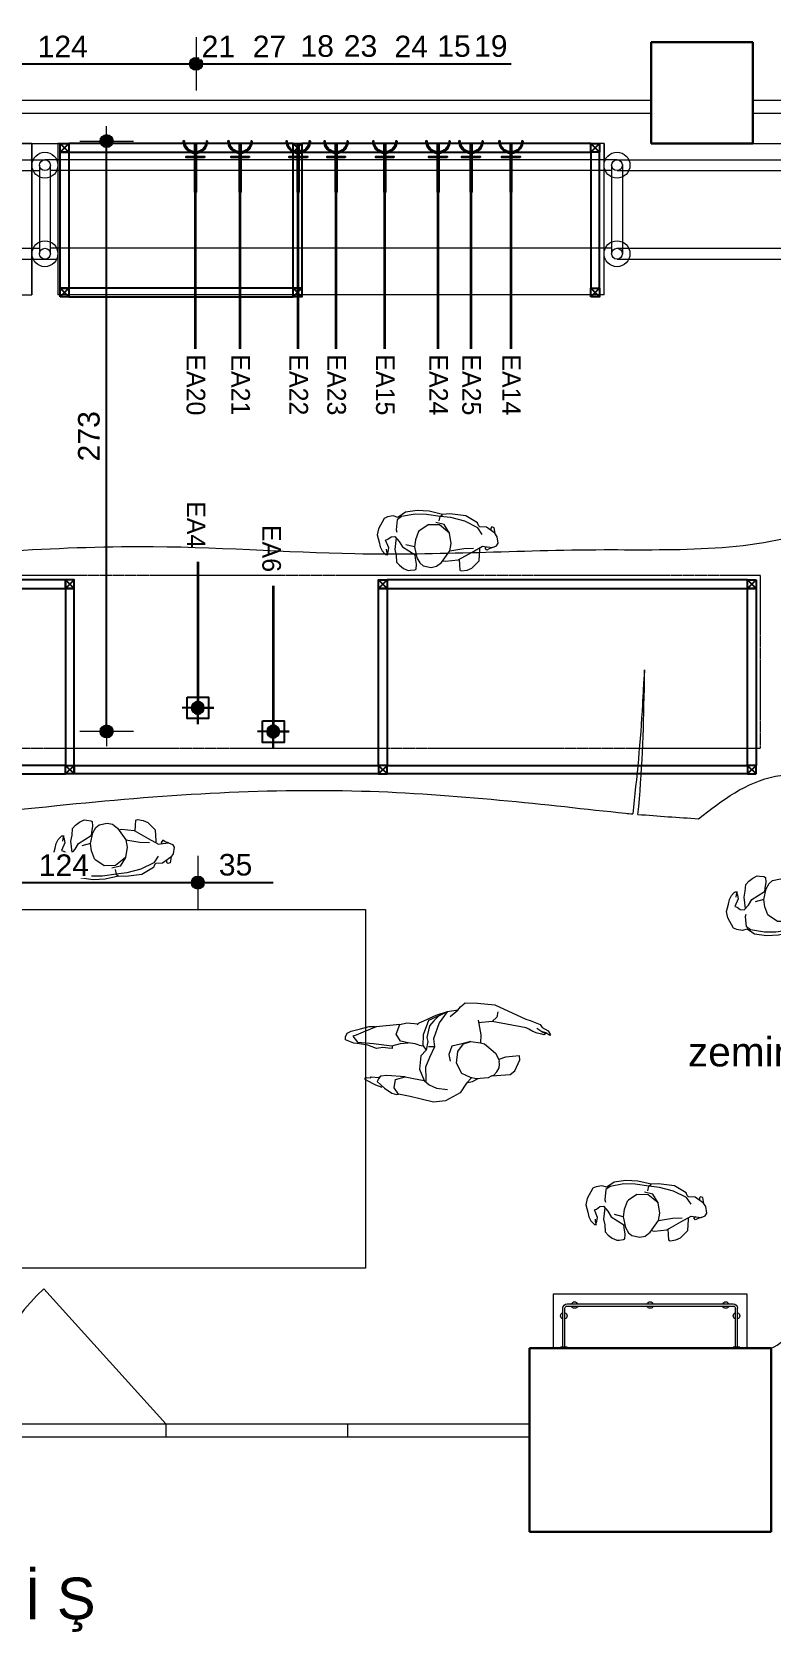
# Model space of a CAD drawing. Header units: millimetres. Extents: x 5421816 to 5431444, y -630403 to -629653.
# Drawn here: x 5428042 to 5428384, y -630403 to -629661 of the extents above; entities that cross this region are included whole.
import ezdxf
from ezdxf.enums import TextEntityAlignment as Align

# ---------------------------------------------------------------- set-up
doc = ezdxf.new("R2010")
doc.units = ezdxf.units.MM
doc.header["$LTSCALE"] = 0.05
doc.header["$PDMODE"] = 3
doc.linetypes.add('DASHED2', pattern=[9.525, 6.35, -3.175])
doc.linetypes.add('HIDDEN', pattern=[9.525, 6.35, -3.175])
doc.layers.get('0').update_dxf_attribs({"color": 253})
for name, color, linetype in [('-DWG_ANA', 7, 'Continuous'), ('ELEKTRİK', 10, 'Continuous'), ('Kıtc-002 Çizgi', 7, 'Continuous'), ('Kıtc-040 Detay', 7, 'Continuous')]:
    doc.layers.add(name, color=color, linetype=linetype)
for name, color, linetype, lineweight in [('A-ALÇIPAN', 30, 'Continuous', 30), ('ELK', 1, 'Continuous', 35), ('TEFRIS', 251, 'Continuous', 9), ('tefriş', 45, 'Continuous', 18)]:
    doc.layers.add(name, color=color, linetype=linetype, lineweight=lineweight)
doc.layers.add('SD-STATİK', color=7, linetype='HIDDEN', lineweight=0, true_color=0x7d7d7d)
doc.styles.add('A Tasarım_ölçü yazısı', font='romans.shx', dxfattribs={"width": 0.7, "height": 22})
doc.styles.get("Standard").update_dxf_attribs({"font": 'arial.ttf'})
doc.styles.add('TAKSİM', font='GOTHIC.TTF', dxfattribs={"height": 7})
doc.dimstyles.new('A Tasarim_200', dxfattribs={"dimscale": 0.5, "dimtxt": 30, "dimasz": 0.75, "dimexe": 3, "dimexo": 0, "dimgap": 25, "dimtad": 0, "dimdec": 0, "dimzin": 12, "dimdsep": 46, "dimtxsty": 'A Tasarım_ölçü yazısı', "dimblk": 'DD1', "dimcen": 1, "dimdle": 3, "dimse1": 1, "dimse2": 1, "dimclrd": 256, "dimclre": 256, "dimclrt": 7, "dimazin": 0, "dimtm": 1e-09, "dimtfac": 1, "dimtdec": 0, "dimtix": 1, "dimtmove": 1, "dimatfit": 0, "dimldrblk": 'DD1', "dimfxl": 0, "dimfxlon": 1, "dimtvp": 0.8, "dimtolj": 1, "dimtzin": 0, "dimarcsym": 0})

# ---------------------------------------------------------------- blocks, each defined once
blk = doc.blocks.new('ADSAFDF')
for p, q in [((21247.31, -21273.41), (21256.11, -21270.2)), ((21256.11, -21270.2), (21250.72, -21271.44)), ((21256.11, -21270.2), (21251.87, -21271.84)), ((21256.11, -21270.2), (21251.9, -21275.08)), ((21261.17, -21269.76), (21256.11, -21270.2)), ((21256.11, -21270.2), (21256.11, -21270.2)), ((21257.32, -21272.41), (21261.02, -21269.79)), ((21261.02, -21269.79), (21262.34, -21268.38)), ((21262.34, -21268.38), (21264.66, -21266.77)), ((21264.66, -21266.77), (21270.38, -21267.22)), ((21270.38, -21267.22), (21278.27, -21268.63)), ((21278.27, -21268.63), (21292.07, -21276.4)), ((21208.12, -21279.52), (21208.21, -21278.1)), ((21208.21, -21278.1), (21209.1, -21276.46)), ((21209.1, -21276.46), (21210.96, -21275.72)), ((21210.96, -21275.72), (21215.46, -21274.95)), ((21213.19, -21277.78), (21211.6, -21278.1)), ((21211.6, -21278.1), (21213.58, -21281.03)), ((21216.44, -21276.64), (21213.19, -21277.78)), ((21215.46, -21274.95), (21219.5, -21274.25)), ((21222.66, -21274.59), (21216.44, -21276.64)), ((21219.5, -21274.25), (21222.21, -21274.4)), ((21233.74, -21274.44), (21222.66, -21274.59)), ((21231.71, -21278.77), (21233.74, -21274.44)), ((21233.74, -21274.44), (21237.08, -21273.82)), ((21233.74, -21274.44), (21233.74, -21274.44)), ((21237.08, -21273.82), (21242.15, -21274.74)), ((21242.55, -21274.44), (21241.72, -21275.08)), ((21244.84, -21273.65), (21242.55, -21274.44)), ((21244.26, -21279.78), (21247.31, -21273.41)), ((21250.72, -21271.44), (21244.84, -21273.65)), ((21247.36, -21276), (21245.7, -21281.37)), ((21249.58, -21273.94), (21247.36, -21276)), ((21251.9, -21275.08), (21248.72, -21282.18)), ((21251.87, -21271.84), (21249.58, -21273.94)), ((21270.07, -21275.17), (21270.71, -21281.97)), ((21276.56, -21276.22), (21270.08, -21276.47)), ((21278.76, -21274.43), (21276.56, -21276.22)), ((21291.99, -21280.36), (21276.56, -21276.22)), ((21279.43, -21271.97), (21278.76, -21274.43)), ((21292.07, -21276.4), (21294.15, -21277.14)), ((21294.15, -21277.14), (21298.59, -21279.39)), ((21211.87, -21281.41), (21208.12, -21279.52)), ((21214.4, -21281.81), (21211.87, -21281.41)), ((21213.58, -21281.03), (21220.83, -21282.23)), ((21218.22, -21282.74), (21214.4, -21281.81)), ((21222.1, -21284.65), (21218.22, -21282.74)), ((21220.83, -21282.23), (21229.2, -21283.88)), ((21225.05, -21284.42), (21222.1, -21284.65)), ((21227.42, -21284.84), (21225.05, -21284.42)), ((21229.35, -21285.13), (21227.42, -21284.84)), ((21229.2, -21283.88), (21233.41, -21283.22)), ((21229.46, -21283.94), (21229.35, -21285.13)), ((21233.5, -21282.16), (21231.71, -21278.77)), ((21233.41, -21283.22), (21236.95, -21283.08)), ((21236.95, -21283.08), (21233.5, -21282.16)), ((21240.16, -21283.84), (21236.95, -21283.08)), ((21241.95, -21284.56), (21240.16, -21283.84)), ((21241.95, -21284.56), (21243.7, -21285.09)), ((21243.7, -21285.09), (21244.26, -21279.78)), ((21243.7, -21285.09), (21244.9, -21287.18)), ((21246.08, -21283.28), (21244.9, -21287.18)), ((21245.7, -21281.37), (21246.08, -21283.28)), ((21248.87, -21285.9), (21246.16, -21285.76)), ((21248.87, -21285.9), (21246.26, -21290.71)), ((21248.72, -21282.18), (21248.87, -21285.9)), ((21261.09, -21285.56), (21256.91, -21286.27)), ((21259.55, -21288.99), (21262.45, -21285.61)), ((21265.93, -21284.81), (21261.09, -21285.56)), ((21262.45, -21285.61), (21265.93, -21284.81)), ((21265.93, -21284.81), (21270.4, -21285.65)), ((21270.71, -21281.97), (21270.4, -21285.65)), ((21270.4, -21285.65), (21272.22, -21286.27)), ((21270.4, -21285.65), (21272.22, -21286.27)), ((21293.14, -21281.16), (21291.99, -21280.36)), ((21294.94, -21282.28), (21293.14, -21281.16)), ((21296.85, -21283.22), (21294.94, -21282.28)), ((21298.45, -21283.71), (21296.85, -21283.22)), ((21296.96, -21280.9), (21299.5, -21282.98)), ((21299.97, -21284.33), (21298.45, -21283.71)), ((21298.59, -21279.39), (21299.34, -21280.85)), ((21300.95, -21283.37), (21298.95, -21282.68)), ((21299.34, -21280.85), (21302.01, -21282.61)), ((21299.5, -21282.98), (21300.89, -21283.78)), ((21300.89, -21283.78), (21299.97, -21284.33)), ((21302.61, -21284.81), (21300.95, -21283.37)), ((21302.01, -21282.61), (21302.97, -21284.45)), ((21302.97, -21284.45), (21302.61, -21284.81)), ((21242.29, -21289.55), (21241.25, -21295.64)), ((21244.9, -21287.18), (21242.29, -21289.55)), ((21246.26, -21290.71), (21244.1, -21295.01)), ((21256.91, -21286.27), (21255.34, -21289.95)), ((21255.34, -21289.95), (21255.73, -21293.12)), ((21258.55, -21294.26), (21259.55, -21288.99)), ((21272.22, -21286.27), (21276.95, -21291.08)), ((21276.95, -21291.08), (21278.18, -21294)), ((21281.34, -21293.15), (21278.18, -21294)), ((21287.82, -21293.14), (21281.34, -21293.15)), ((21287.83, -21294.99), (21287.82, -21293.14)), ((21215.72, -21297.85), (21216.39, -21297.67)), ((21215.75, -21298.62), (21215.72, -21297.85)), ((21217.38, -21299.56), (21215.75, -21298.62)), ((21216.39, -21297.67), (21218.32, -21298.05)), ((21219.31, -21300.9), (21217.38, -21299.56)), ((21218.32, -21298.05), (21218.67, -21297.58)), ((21218.67, -21297.58), (21222.07, -21298.04)), ((21221.87, -21298.76), (21221.17, -21299.97)), ((21221.17, -21299.97), (21224.32, -21303.28)), ((21223, -21297.63), (21221.87, -21298.76)), ((21222.07, -21298.04), (21223, -21297.63)), ((21225.83, -21297.52), (21223, -21297.63)), ((21234.38, -21298.82), (21225.83, -21297.52)), ((21228.88, -21303.36), (21229.7, -21299.63)), ((21229.7, -21299.63), (21234.38, -21298.82)), ((21234.38, -21298.82), (21238.13, -21299.78)), ((21238.13, -21299.78), (21242.97, -21301.15)), ((21241.25, -21295.64), (21242.97, -21301.15)), ((21243.88, -21300.23), (21243.72, -21301.49)), ((21244.1, -21295.01), (21243.88, -21300.23)), ((21260.69, -21299.16), (21258.55, -21294.26)), ((21264.5, -21301.33), (21260.69, -21299.16)), ((21275.37, -21301.08), (21276.91, -21299.74)), ((21276.91, -21299.74), (21278.04, -21297.86)), ((21278.04, -21297.86), (21278.31, -21296.23)), ((21278.18, -21294), (21278.24, -21295.02)), ((21278.31, -21296.23), (21278.24, -21295.02)), ((21282.85, -21301.42), (21285.2, -21299.84)), ((21285.2, -21299.84), (21287.83, -21294.99)), ((21220.41, -21301.51), (21219.31, -21300.9)), ((21223.27, -21302.77), (21220.41, -21301.51)), ((21224.32, -21303.28), (21227.59, -21305.81)), ((21227.59, -21305.81), (21229.65, -21306.6)), ((21230.68, -21306.54), (21228.88, -21303.36)), ((21229.65, -21306.6), (21230.68, -21306.54)), ((21235.92, -21307.95), (21230.68, -21306.54)), ((21240.99, -21309.68), (21235.92, -21307.95)), ((21242.97, -21301.15), (21245.13, -21303.35)), ((21245.13, -21303.35), (21248.45, -21305.16)), ((21248.45, -21305.16), (21253.36, -21306.14)), ((21259.24, -21308.03), (21252.06, -21311.3)), ((21262.43, -21303.81), (21259.24, -21308.03)), ((21264.97, -21301.5), (21262.43, -21303.81)), ((21265.04, -21303.37), (21262.43, -21303.81)), ((21266.98, -21302.22), (21264.5, -21301.33)), ((21267.82, -21302.2), (21265.04, -21303.37)), ((21272.66, -21302.09), (21266.98, -21302.22)), ((21274.45, -21301.41), (21272.66, -21302.09)), ((21274.45, -21301.41), (21282.85, -21301.42)), ((21274.47, -21301.42), (21275.37, -21301.08)), ((21246.55, -21311.44), (21240.99, -21309.68)), ((21252.06, -21311.3), (21246.55, -21311.44))]:
    blk.add_line(p, q)
blk = doc.blocks.new('cfcfcfcfc')
for p, q in [((220711.76, -32190.05), (220712.42, -32187.41)), ((220711.86, -32189.91), (220715.91, -32187.4)), ((220712.42, -32187.41), (220713.48, -32187.12)), ((220713.48, -32187.12), (220713.95, -32187.65)), ((220713.95, -32187.65), (220713.87, -32188.64)), ((220715.91, -32187.4), (220719.01, -32187.54)), ((220717.66, -32190.89), (220719.9, -32187.92)), ((220719.01, -32187.54), (220719.73, -32186.97)), ((220719.73, -32186.97), (220720.27, -32185.76)), ((220719.9, -32187.92), (220726.13, -32185.4)), ((220720.27, -32185.76), (220725.95, -32182.87)), ((220725.95, -32182.87), (220733.39, -32182.48)), ((220726.13, -32185.4), (220732.82, -32184.14)), ((220732.82, -32184.14), (220737.82, -32183.94)), ((220732.82, -32191.37), (220735.63, -32187.55)), ((220732.82, -32191.37), (220737.74, -32187.9)), ((220733.39, -32182.48), (220736.78, -32182.96)), ((220735.63, -32187.55), (220739.53, -32186.9)), ((220736.78, -32182.96), (220742.96, -32181.97)), ((220737.82, -32183.94), (220736.78, -32182.96)), ((220737.74, -32187.9), (220743.03, -32188.23)), ((220737.82, -32183.94), (220744.06, -32183.48)), ((220738.01, -32186.09), (220737.82, -32183.94)), ((220742.96, -32181.97), (220748.54, -32182.02)), ((220743.03, -32188.23), (220746.69, -32191.13)), ((220744.06, -32183.48), (220749.41, -32183.76)), ((220748.54, -32182.02), (220753.96, -32183.21)), ((220749.41, -32183.76), (220755.68, -32185.37)), ((220753.96, -32183.21), (220757.21, -32185.81)), ((220755.68, -32185.37), (220757.54, -32186.92)), ((220757.21, -32185.81), (220759.54, -32185.27)), ((220757.54, -32186.92), (220757.57, -32191.65)), ((220759.54, -32185.27), (220762.03, -32185.97)), ((220762.03, -32185.97), (220763.6, -32186.72)), ((220763.6, -32186.72), (220765.87, -32191.71)), ((220710.04, -32194.43), (220710.72, -32191.49)), ((220710.72, -32195.72), (220710.04, -32194.43)), ((220710.72, -32191.49), (220711.86, -32189.91)), ((220712.55, -32196.65), (220710.72, -32195.72)), ((220731.79, -32196.08), (220732.82, -32191.37)), ((220746.69, -32191.13), (220747.21, -32191.69)), ((220747.21, -32191.69), (220748.4, -32195.57)), ((220748.4, -32195.57), (220748.63, -32198.89)), ((220758, -32194.72), (220755.84, -32196.85)), ((220757.57, -32191.65), (220757.22, -32192.69)), ((220757.37, -32195.35), (220757.51, -32198.02)), ((220759.79, -32195.03), (220758, -32194.72)), ((220761.12, -32196.22), (220759.79, -32195.03)), ((220766.29, -32194.64), (220765.03, -32197.92)), ((220765.87, -32191.71), (220766.29, -32194.64)), ((220716.24, -32196.41), (220712.55, -32196.65)), ((220712.55, -32196.65), (220713.95, -32197.3)), ((220713.95, -32197.3), (220715.1, -32198.01)), ((220715.1, -32198.01), (220715.89, -32197.13)), ((220715.89, -32197.13), (220715.25, -32196.46)), ((220717.13, -32196.35), (220716.24, -32196.41)), ((220721.71, -32199.36), (220717.13, -32196.35)), ((220718.27, -32203.17), (220718.29, -32197.97)), ((220719.53, -32204.62), (220718.27, -32203.17)), ((220718.29, -32197.97), (220718.43, -32197.21)), ((220725.8, -32197.99), (220721.34, -32197.51)), ((220728.05, -32203.45), (220721.71, -32199.36)), ((220732.12, -32199.48), (220725.8, -32197.99)), ((220727.48, -32203.09), (220727.17, -32205.71)), ((220732.12, -32199.48), (220731.79, -32196.08)), ((220735.6, -32205.2), (220732.12, -32199.48)), ((220748.63, -32198.89), (220747.18, -32203.81)), ((220747.99, -32202.58), (220747.52, -32202.65)), ((220747.73, -32204.04), (220747.99, -32202.58)), ((220754.1, -32199.32), (220747.99, -32202.58)), ((220748.63, -32198.89), (220752.64, -32198.19)), ((220755.84, -32196.85), (220754.1, -32199.32)), ((220756.86, -32203.33), (220756.39, -32206.48)), ((220757.57, -32200.7), (220756.86, -32203.33)), ((220757.51, -32198.02), (220757.57, -32200.7)), ((220760.41, -32200.14), (220762.16, -32196.71)), ((220760.56, -32201.83), (220760.41, -32200.14)), ((220760.79, -32202.66), (220760.56, -32201.83)), ((220760.68, -32203.4), (220760.79, -32203.02)), ((220760.79, -32203.02), (220761.2, -32201.95)), ((220762.16, -32196.71), (220761.12, -32196.22)), ((220761.2, -32201.95), (220761.39, -32200.94)), ((220762.05, -32203.07), (220761.57, -32203.4)), ((220763.35, -32201.83), (220762.05, -32203.07)), ((220764.41, -32200.08), (220763.35, -32201.83)), ((220765.03, -32197.92), (220764.41, -32200.08)), ((220721.43, -32206.8), (220719.53, -32204.62)), ((220723.43, -32207.88), (220721.43, -32206.8)), ((220726.08, -32208.45), (220723.43, -32207.88)), ((220726.94, -32208.16), (220726.08, -32208.45)), ((220727.17, -32205.71), (220726.94, -32208.16)), ((220733.77, -32204.54), (220728.05, -32203.45)), ((220735.09, -32204.35), (220733.77, -32204.54)), ((220737.75, -32207.08), (220735.6, -32205.2)), ((220740.21, -32207.84), (220737.75, -32207.08)), ((220743.91, -32207.34), (220740.21, -32207.84)), ((220745.57, -32206.15), (220743.91, -32207.34)), ((220747.18, -32203.81), (220745.57, -32206.15)), ((220747.09, -32206.86), (220747.73, -32204.04)), ((220747.11, -32209.07), (220747.09, -32206.86)), ((220747.74, -32209.48), (220747.11, -32209.07)), ((220749.72, -32209.8), (220747.74, -32209.48)), ((220750.82, -32210.02), (220749.72, -32209.8)), ((220752.98, -32209.19), (220750.82, -32210.02)), ((220754.96, -32207.88), (220752.98, -32209.19)), ((220756.39, -32206.48), (220754.96, -32207.88)), ((220761.57, -32203.4), (220760.68, -32203.4))]:
    blk.add_line(p, q)
blk = doc.blocks.new('asdfdfsafda')
at = {"layer": 'TEFRIS', "linetype": 'ByBlock'}
for p, q in [((5419321.26, -621653.71), (5419321.26, -621653.21)), ((5419324.26, -621653.21), (5419321.26, -621653.21)), ((5419324.26, -621653.71), (5419321.26, -621653.71)), ((5419322.26, -621653.71), (5419322.26, -621671.71)), ((5419323.26, -621653.71), (5419323.26, -621671.71)), ((5419324.26, -621653.21), (5419324.26, -621653.71)), ((5419401.26, -621653.71), (5419401.26, -621653.21)), ((5419404.26, -621653.21), (5419401.26, -621653.21)), ((5419404.26, -621653.71), (5419401.26, -621653.71)), ((5419402.26, -621653.71), (5419402.26, -621671.71)), ((5419403.26, -621653.71), (5419403.26, -621671.71)), ((5419404.26, -621653.21), (5419404.26, -621653.71)), ((5419324.26, -621672.71), (5419401.26, -621672.71)), ((5419324.26, -621673.71), (5419401.26, -621673.71))]:
    blk.add_line(p, q, dxfattribs=at)
blk.add_lwpolyline([(5419407.76, -621653.21), (5419407.76, -621678.21), (5419317.76, -621678.21), (5419317.76, -621653.21)], close=True, dxfattribs=at)
for centre, radius, start, end in [((5419322.76, -621668.21), 1.5, 109.47122, 250.52878), ((5419322.76, -621668.21), 1.5, 289.47122, 70.52878), ((5419402.76, -621668.21), 1.5, 109.47122, 250.52878), ((5419402.76, -621668.21), 1.5, 289.47122, 70.52878), ((5419324.26, -621671.71), 2, 180, 270), ((5419324.26, -621671.71), 1, 180, 270), ((5419327.76, -621673.21), 1.5, 19.47122, 160.52878), ((5419327.76, -621673.21), 1.5, 199.47122, 340.52878), ((5419362.76, -621673.21), 1.5, 19.47122, 160.52878), ((5419362.76, -621673.21), 1.5, 199.47122, 340.52878), ((5419397.76, -621673.21), 1.5, 19.47122, 160.52878), ((5419397.76, -621673.21), 1.5, 199.47122, 340.52878), ((5419401.26, -621671.71), 1, 270, 0), ((5419401.26, -621671.71), 2, 270, 0)]:
    blk.add_arc(centre, radius, start, end, dxfattribs=at)
blk = doc.blocks.new('A$C14D17327')
at = {"layer": 'Kıtc-002 Çizgi', "color": 1, "elevation": 0}
blk.add_lwpolyline([(0, 4), (4, 4), (4, 0), (0, 0)], close=True, dxfattribs=at)
for points in [[(0, 4), (4, 0)], [(0, 0), (4, 4)]]:
    blk.add_lwpolyline(points, dxfattribs=at)
blk = doc.blocks.new('A$C50025146')
at = {"layer": 'ELEKTRİK'}
for points in [[(16.03, 9.85), (16.59, 9.85), (16.59, 1.41), (16.03, 1.41)], [(0, 5.35), (0, 5.91), (22.51, 5.91), (22.51, 5.35)]]:
    blk.add_hatch(color=256, dxfattribs=at).paths.add_polyline_path(points)
h = blk.add_hatch(color=256, dxfattribs=at)
edge = h.paths.add_edge_path()
edge.add_line((23.7, 11.25), (23.7, 10.69))
edge.add_ellipse((23.7, 5.63), major_axis=(3.58, -3.58), ratio=1, start_angle=135, end_angle=315)
edge.add_line((23.7, 0.56), (23.7, 0))
edge.add_ellipse((23.7, 5.63), major_axis=(3.98, 3.98), ratio=1, start_angle=45, end_angle=225, ccw=False)
at = {"layer": 'ELEKTRİK', "elevation": 0}
for points in [[(16.03, 1.41), (16.03, 9.85), (16.59, 9.85), (16.59, 1.41)], [(0, 5.91), (22.51, 5.91), (22.51, 5.35), (0, 5.35)]]:
    blk.add_lwpolyline(points, close=True, dxfattribs=at)
blk.add_lwpolyline([(23.7, 0), (23.7, 0.56, -1), (23.7, 10.69), (23.7, 11.25, 1)], format="xyb", close=True, dxfattribs=at)
blk = doc.blocks.new('A$C611F6802')
at = {"layer": '-DWG_ANA'}
h = blk.add_hatch(dxfattribs=at)
h.set_pattern_fill('ANSI31', color=1, style=0)
h.set_pattern_definition([(45, (-55670.1402, -22065.11067), (-0.08838834765, 0.08838834765), [])])
h.paths.add_polyline_path([(4.42, 7.7, 1), (10.14, 7.7, 1)])
at = {"layer": '-DWG_ANA', "color": 1}
for p, q in [((7.28, 7.7), (7.28, 15.26)), ((7.28, 15.26), (7.28, 0)), ((7.28, 7.63), (0, 7.63)), ((7.28, 7.63), (14.68, 7.63)), ((14.68, 7.63), (7.28, 7.63))]:
    blk.add_line(p, q, dxfattribs=at)
blk.add_lwpolyline([(2.28, 2.7), (12.28, 2.7), (12.28, 12.7), (2.28, 12.7)], close=True, dxfattribs=at)
blk.add_circle((7.28, 7.7), 2.86, dxfattribs=at)
blk = doc.blocks.new('DD1')
h = blk.add_hatch(color=256)
h.dxf.hatch_style = 1
edge = h.paths.add_edge_path()
edge.add_arc((0, 0), 8, 0, 360)
for p, q in [((0, 33.1), (0, -33.1)), ((-18.2, 0), (18.2, 0))]:
    blk.add_line(p, q)
blk.add_circle((0, 0), 8)
blk = doc.blocks.new('*D40')
at = {"layer": 'Defpoints', "color": 0, "transparency": 16777216}
for p in [(5428117.79, -629676.21), (5427994.21, -629711.99), (5428117.79, -629713.18)]:
    blk.add_point(p, dxfattribs=at)
at = {"layer": 'tefriş', "lineweight": -2, "transparency": 16777216}
blk.add_line((5427994.59, -629676.21), (5428117.41, -629676.21), dxfattribs=at)
at = {"layer": 'tefriş', "lineweight": -2, "transparency": 16777216, "xscale": 0.375, "yscale": 0.375, "zscale": 0.375, "rotation": 180}
blk.add_blockref('DD1', (5427994.21, -629676.21), dxfattribs=at)
at = {"layer": 'tefriş', "lineweight": -2, "transparency": 16777216, "xscale": 0.375, "yscale": 0.375, "zscale": 0.375}
blk.add_blockref('DD1', (5428117.79, -629676.21), dxfattribs=at)
at = {"layer": 'tefriş', "color": 7, "transparency": 16777216, "insert": (5428056, -629668.18), "char_height": 10, "attachment_point": 5, "bg_fill": 3, "box_fill_scale": 1.1, "bg_fill_color": 256, "bg_fill_true_color": 13158600, "bg_fill_transparency": 0}
blk.add_mtext('\\A1;124', dxfattribs=at)
blk = doc.blocks.new('*D41')
at = {"layer": 'Defpoints', "color": 0, "transparency": 16777216}
for p in [(5428117.79, -629713.18), (5428138.49, -629713.18)]:
    blk.add_point(p, dxfattribs=at)
at = {"layer": 'tefriş', "lineweight": -2, "transparency": 16777216}
blk.add_line((5428117.79, -629676.21), (5428138.49, -629676.21), dxfattribs=at)
at = {"layer": 'tefriş', "color": 7, "transparency": 16777216, "insert": (5428128.14, -629668.18), "char_height": 10, "attachment_point": 5, "bg_fill": 3, "box_fill_scale": 1.1, "bg_fill_color": 256, "bg_fill_true_color": 13158600, "bg_fill_transparency": 0}
blk.add_mtext('\\A1;21', dxfattribs=at)
at = {"layer": 'Defpoints', "color": 0, "transparency": 16777216}
blk.add_point((5428138.49, -629676.21), dxfattribs=at)
blk = doc.blocks.new('*D42')
at = {"layer": 'Defpoints', "color": 0, "transparency": 16777216}
for p in [(5428165.16, -629676.21), (5428138.49, -629713.18), (5428165.16, -629711.99)]:
    blk.add_point(p, dxfattribs=at)
at = {"layer": 'tefriş', "lineweight": -2, "transparency": 16777216}
blk.add_line((5428138.49, -629676.21), (5428165.16, -629676.21), dxfattribs=at)
at = {"layer": 'tefriş', "color": 7, "transparency": 16777216, "insert": (5428151.82, -629668.18), "char_height": 10, "attachment_point": 5, "bg_fill": 3, "box_fill_scale": 1.1, "bg_fill_color": 256, "bg_fill_true_color": 13158600, "bg_fill_transparency": 0}
blk.add_mtext('\\A1;27', dxfattribs=at)
blk = doc.blocks.new('*D43')
at = {"layer": 'Defpoints', "color": 0, "transparency": 16777216}
for p in [(5428165.16, -629711.99), (5428182.71, -629711.99)]:
    blk.add_point(p, dxfattribs=at)
at = {"layer": 'tefriş', "lineweight": -2, "transparency": 16777216}
blk.add_line((5428165.16, -629676.21), (5428182.71, -629676.21), dxfattribs=at)
at = {"layer": 'tefriş', "color": 7, "transparency": 16777216, "insert": (5428173.93, -629668.04), "char_height": 10, "attachment_point": 5, "bg_fill": 3, "box_fill_scale": 1.1, "bg_fill_color": 256, "bg_fill_true_color": 13158600, "bg_fill_transparency": 0}
blk.add_mtext('\\A1;18', dxfattribs=at)
at = {"layer": 'Defpoints', "color": 0, "transparency": 16777216}
blk.add_point((5428182.71, -629676.21), dxfattribs=at)
blk = doc.blocks.new('*D44')
at = {"layer": 'Defpoints', "color": 0, "transparency": 16777216}
for p in [(5428182.71, -629711.99), (5428205.3, -629711.99)]:
    blk.add_point(p, dxfattribs=at)
at = {"layer": 'tefriş', "lineweight": -2, "transparency": 16777216}
blk.add_line((5428182.71, -629676.21), (5428205.3, -629676.21), dxfattribs=at)
at = {"layer": 'tefriş', "color": 7, "transparency": 16777216, "insert": (5428194, -629668.03), "char_height": 10, "attachment_point": 5, "bg_fill": 3, "box_fill_scale": 1.1, "bg_fill_color": 256, "bg_fill_true_color": 13158600, "bg_fill_transparency": 0}
blk.add_mtext('\\A1;23', dxfattribs=at)
at = {"layer": 'Defpoints', "color": 0, "transparency": 16777216}
blk.add_point((5428205.3, -629676.21), dxfattribs=at)
blk = doc.blocks.new('*D45')
at = {"layer": 'Defpoints', "color": 0, "transparency": 16777216}
for p in [(5428205.3, -629711.99), (5428229.68, -629713.18)]:
    blk.add_point(p, dxfattribs=at)
at = {"layer": 'tefriş', "lineweight": -2, "transparency": 16777216}
blk.add_line((5428205.3, -629676.21), (5428229.68, -629676.21), dxfattribs=at)
at = {"layer": 'tefriş', "color": 7, "transparency": 16777216, "insert": (5428217.49, -629668.18), "char_height": 10, "attachment_point": 5, "bg_fill": 3, "box_fill_scale": 1.1, "bg_fill_color": 256, "bg_fill_true_color": 13158600, "bg_fill_transparency": 0}
blk.add_mtext('\\A1;24', dxfattribs=at)
at = {"layer": 'Defpoints', "color": 0, "transparency": 16777216}
blk.add_point((5428229.68, -629676.21), dxfattribs=at)
blk = doc.blocks.new('*D46')
at = {"layer": 'Defpoints', "color": 0, "transparency": 16777216}
for p in [(5428229.68, -629713.18), (5428244.98, -629713.18)]:
    blk.add_point(p, dxfattribs=at)
at = {"layer": 'tefriş', "lineweight": -2, "transparency": 16777216}
blk.add_line((5428229.68, -629676.21), (5428244.98, -629676.21), dxfattribs=at)
at = {"layer": 'tefriş', "color": 7, "transparency": 16777216, "insert": (5428237.33, -629668.04), "char_height": 10, "attachment_point": 5, "bg_fill": 3, "box_fill_scale": 1.1, "bg_fill_color": 256, "bg_fill_true_color": 13158600, "bg_fill_transparency": 0}
blk.add_mtext('\\A1;15', dxfattribs=at)
at = {"layer": 'Defpoints', "color": 0, "transparency": 16777216}
blk.add_point((5428244.98, -629676.21), dxfattribs=at)
blk = doc.blocks.new('*D47')
at = {"layer": 'Defpoints', "color": 0, "transparency": 16777216}
for p in [(5428244.98, -629713.18), (5428263.76, -629711.99)]:
    blk.add_point(p, dxfattribs=at)
at = {"layer": 'tefriş', "lineweight": -2, "transparency": 16777216}
blk.add_line((5428244.98, -629676.21), (5428263.76, -629676.21), dxfattribs=at)
at = {"layer": 'tefriş', "color": 7, "transparency": 16777216, "insert": (5428254.37, -629668.04), "char_height": 10, "attachment_point": 5, "bg_fill": 3, "box_fill_scale": 1.1, "bg_fill_color": 256, "bg_fill_true_color": 13158600, "bg_fill_transparency": 0}
blk.add_mtext('\\A1;19', dxfattribs=at)
at = {"layer": 'Defpoints', "color": 0, "transparency": 16777216}
blk.add_point((5428263.76, -629676.21), dxfattribs=at)
blk = doc.blocks.new('*D50')
at = {"layer": 'Defpoints', "color": 0, "transparency": 16777216}
for p in [(5428076.33, -629711.99), (5428165.16, -629711.99), (5428160.97, -629985.48)]:
    blk.add_point(p, dxfattribs=at)
at = {"layer": 'tefriş', "lineweight": -2, "transparency": 16777216}
blk.add_line((5428076.33, -629985.11), (5428076.33, -629712.36), dxfattribs=at)
at = {"layer": 'tefriş', "lineweight": -2, "transparency": 16777216, "xscale": 0.375, "yscale": 0.375, "zscale": 0.375}
for p, rotation in [((5428076.33, -629711.99), 90), ((5428076.33, -629985.48), 270)]:
    blk.add_blockref('DD1', p, dxfattribs=dict(at, rotation=rotation))
at = {"layer": 'tefriş', "color": 7, "transparency": 16777216, "insert": (5428068.16, -629848.74), "char_height": 10, "attachment_point": 5, "rotation": 90, "bg_fill": 3, "box_fill_scale": 1.1, "bg_fill_color": 256, "bg_fill_true_color": 13158600, "bg_fill_transparency": 0}
blk.add_mtext('\\A1;273', dxfattribs=at)
blk = doc.blocks.new('*D53')
at = {"layer": 'Defpoints', "color": 0, "transparency": 16777216}
for p in [(5427994.47, -629982.1), (5428118.61, -629982.1), (5428118.61, -630055.47)]:
    blk.add_point(p, dxfattribs=at)
at = {"layer": 'tefriş', "lineweight": -2, "transparency": 16777216}
blk.add_line((5427994.84, -630055.47), (5428118.23, -630055.47), dxfattribs=at)
at = {"layer": 'tefriş', "lineweight": -2, "transparency": 16777216, "xscale": 0.375, "yscale": 0.375, "zscale": 0.375, "rotation": 180}
blk.add_blockref('DD1', (5427994.47, -630055.47), dxfattribs=at)
at = {"layer": 'tefriş', "lineweight": -2, "transparency": 16777216, "xscale": 0.375, "yscale": 0.375, "zscale": 0.375}
blk.add_blockref('DD1', (5428118.61, -630055.47), dxfattribs=at)
at = {"layer": 'tefriş', "color": 7, "transparency": 16777216, "insert": (5428056.54, -630047.43), "char_height": 10, "attachment_point": 5, "bg_fill": 3, "box_fill_scale": 1.1, "bg_fill_color": 256, "bg_fill_true_color": 13158600, "bg_fill_transparency": 0}
blk.add_mtext('\\A1;124', dxfattribs=at)
blk = doc.blocks.new('*D54')
at = {"layer": 'Defpoints', "color": 0, "transparency": 16777216}
for p in [(5428118.61, -629982.1), (5428153.58, -629993.11), (5428153.58, -630055.47)]:
    blk.add_point(p, dxfattribs=at)
at = {"layer": 'tefriş', "lineweight": -2, "transparency": 16777216}
blk.add_line((5428118.61, -630055.47), (5428153.58, -630055.47), dxfattribs=at)
at = {"layer": 'tefriş', "color": 7, "transparency": 16777216, "insert": (5428136.09, -630047.29), "char_height": 10, "attachment_point": 5, "bg_fill": 3, "box_fill_scale": 1.1, "bg_fill_color": 256, "bg_fill_true_color": 13158600, "bg_fill_transparency": 0}
blk.add_mtext('\\A1;35', dxfattribs=at)

msp = doc.modelspace()

# ---------------------------------------------------------------- linework, layer by layer
at = {"layer": 'A-ALÇIPAN'}
for p, q in [((5428375.76, -629666.18), (5428328.76, -629666.18)), ((5428328.76, -629666.18), (5428328.76, -629713.18)), ((5428375.76, -629666.18), (5428375.76, -629713.18)), ((5428328.76, -629713.18), (5428375.76, -629713.18)), ((5428272.26, -630356.18), (5428272.26, -630271.18)), ((5428272.26, -630271.18), (5428384.26, -630271.18)), ((5428384.26, -630271.18), (5428384.26, -630356.18)), ((5428384.26, -630356.18), (5428272.26, -630356.18))]:
    msp.add_line(p, q, dxfattribs=at)
at = {"layer": 'ELK', "color": 1}
for p, q in [((5428117.51, -629808.23), (5428117.51, -629735.69)), ((5428138.21, -629808.23), (5428138.21, -629735.69)), ((5428165.16, -629808.23), (5428165.16, -629735.69)), ((5428182.71, -629808.23), (5428182.71, -629735.69)), ((5428205.3, -629808.23), (5428205.3, -629735.69)), ((5428229.96, -629808.23), (5428229.96, -629735.69)), ((5428245.27, -629808.23), (5428245.27, -629735.69)), ((5428263.76, -629808.23), (5428263.76, -629735.69)), ((5428118.61, -629906.95), (5428118.61, -629974.54)), ((5428153.58, -629917.96), (5428153.58, -629985.56))]:
    msp.add_line(p, q, dxfattribs=at)
at = {"layer": 'Kıtc-002 Çizgi', "color": 1}
for points in [[(5428058.76, -629717.18), (5428058.76, -629780.18), (5428054.76, -629780.18), (5428054.76, -629717.18)], [(5428162.76, -629717.18), (5428162.76, -629713.18), (5428058.76, -629713.18), (5428058.76, -629717.18)], [(5428166.76, -629717.18), (5428166.76, -629780.18), (5428162.76, -629780.18), (5428162.76, -629717.18)], [(5428300.76, -629717.18), (5428300.76, -629713.18), (5428166.76, -629713.18), (5428166.76, -629717.18)], [(5428300.76, -629717.18), (5428300.76, -629780.18), (5428304.76, -629780.18), (5428304.76, -629717.18)], [(5428058.76, -629784.18), (5428162.76, -629784.18), (5428162.76, -629780.18), (5428058.76, -629780.18)], [(5427933.35, -629915.18), (5427933.35, -629919.18), (5428057.35, -629919.18), (5428057.35, -629915.18)], [(5428373.35, -629919.18), (5428373.35, -629915.18), (5428206.35, -629915.18), (5428206.35, -629919.18)], [(5428061.35, -630001.18), (5428061.35, -629919.18), (5428057.35, -629919.18), (5428057.35, -630001.18)], [(5428206.35, -629919.18), (5428206.35, -630001.18), (5428202.35, -630001.18), (5428202.35, -629919.18)], [(5428373.35, -630001.18), (5428373.35, -629919.18), (5428377.35, -629919.18), (5428377.35, -630001.18)], [(5428057.35, -630005.18), (5428057.35, -630001.18), (5427933.35, -630001.18), (5427933.35, -630005.18)], [(5428202.35, -630001.18), (5428202.35, -630005.18), (5428061.35, -630005.18), (5428061.35, -630001.18)], [(5428373.35, -630001.18), (5428373.35, -630005.18), (5428206.35, -630005.18), (5428206.35, -630001.18)]]:
    msp.add_lwpolyline(points, close=True, dxfattribs=at)
at = {"layer": 'TEFRIS', "linetype": 'ByBlock'}
for p, q in [((5428328.76, -629693.18), (5427766.76, -629693.18)), ((5428876.76, -629693.18), (5428375.76, -629693.18)), ((5428328.76, -629699.18), (5427766.76, -629699.18)), ((5428876.76, -629699.18), (5428375.76, -629699.18)), ((5427766.76, -629713.18), (5428268.26, -629713.18)), ((5428375.76, -629713.18), (5428876.76, -629713.18)), ((5428045.26, -629723.18), (5428045.26, -629764.18)), ((5428050.25, -629723.32), (5428050.25, -629764.24)), ((5428310.38, -629723.21), (5428310.38, -629764.2)), ((5428315.38, -629722.89), (5428315.38, -629764.33)), ((5428103.76, -630306.18), (5428047.28, -630243.66)), ((5427766.76, -630306.18), (5428272.26, -630306.18)), ((5428103.76, -630306.18), (5428103.76, -630312.18)), ((5428188.01, -630306.18), (5428188.01, -630312.18)), ((5427766.76, -630312.18), (5428272.26, -630312.18))]:
    msp.add_line(p, q, dxfattribs=at)
at = {"layer": 'TEFRIS', "linetype": 'DASHED2', "ltscale": 0.5}
for p, q in [((5427787.9, -629720.68), (5428047.76, -629720.68)), ((5428312.88, -629720.68), (5428047.76, -629720.68)), ((5428312.88, -629720.68), (5428628.76, -629720.68)), ((5427793.9, -629725.68), (5428045.26, -629725.68)), ((5428310.38, -629725.68), (5428050.26, -629725.68)), ((5428312.88, -629725.68), (5428626.26, -629725.68)), ((5427790.4, -629761.68), (5428045.26, -629761.68)), ((5428310.38, -629761.68), (5428050.26, -629761.68)), ((5428312.88, -629761.68), (5428626.26, -629761.68)), ((5427793.9, -629766.68), (5428053.21, -629766.68)), ((5428312.88, -629766.68), (5428628.76, -629766.68))]:
    msp.add_line(p, q, dxfattribs=at)
at = {"layer": 'TEFRIS', "linetype": 'DASHED2'}
for p, q in [((5428379.35, -629913.18), (5427679.35, -629913.18)), ((5428379.35, -629993.18), (5428379.35, -629913.18)), ((5427679.35, -629993.18), (5428379.35, -629993.18))]:
    msp.add_line(p, q, dxfattribs=at)
at = {"layer": 'TEFRIS', "linetype": 'ByBlock'}
msp.add_lwpolyline([(5427852.9, -630067.92), (5428196.25, -630067.92), (5428196.25, -630234.07), (5427852.9, -630234.07)], close=True, dxfattribs=at)
for centre, radius in [((5428047.76, -629723.18), 6), ((5428312.88, -629723.18), 6), ((5428047.76, -629723.18), 2.5), ((5428312.88, -629723.18), 2.5), ((5428047.76, -629764.18), 6), ((5428047.76, -629764.18), 2.5), ((5428312.88, -629764.18), 6), ((5428312.88, -629764.18), 2.5)]:
    msp.add_circle(centre, radius, dxfattribs=at)
msp.add_arc((5428103.76, -630306.18), 84.25, 132.08978, 180, dxfattribs=at)
at = {"layer": 'tefriş'}
for p, q in [((5427793.9, -629713.18), (5428041.76, -629713.18)), ((5428041.76, -629713.18), (5428041.76, -629783.18)), ((5428306.88, -629713.18), (5428053.76, -629713.18)), ((5428053.76, -629713.18), (5428053.76, -629783.18)), ((5428306.88, -629713.18), (5428306.88, -629720.68)), ((5428306.88, -629783.18), (5428306.88, -629713.18)), ((5427793.9, -629783.18), (5428041.76, -629783.18)), ((5428306.88, -629783.18), (5428053.76, -629783.18))]:
    msp.add_line(p, q, dxfattribs=at)
msp.add_lwpolyline([(5427794.76, -629783.18), (5428041.76, -629783.18), (5428041.76, -629713.18), (5427794.76, -629713.18)], close=True, dxfattribs=at)
msp.add_arc((5428376.57, -630252.64), 20.07, 292.5085, 3.30201, dxfattribs=at)
for points, knots in [([(5427658.86, -629898.9), (5427660.12, -629898.95), (5427661.37, -629899), (5427662.62, -629899.05), (5427715.57, -629901.11), (5427815.05, -629904.99), (5427951.46, -629908.79), (5428084.8, -629896.39), (5428201.18, -629905.84), (5428296.24, -629899.34), (5428384.07, -629902.99), (5428430.85, -629880.63), (5428462.36, -629858.63), (5428466.42, -629827.42), (5428468.93, -629808.08)], [-3.762692, -3.762692, -3.762692, -3.762692, 0, 0, 0, 158.01604, 296.886529, 421.042842, 521.103896, 644.592276, 746.817342, 766.715717, 800.621822, 855.90098, 855.90098, 855.90098, 855.90098]), ([(5428322.55, -630023.89), (5428324.65, -630004.51), (5428325.31, -629977.28), (5428325.94, -629948.98), (5428324.78, -629970.03)], [0, 0, 0, 0, 58.333801, 83.395724, 83.395724, 83.395724, 83.395724]), ([(5427634.07, -630032.25), (5427651.39, -630030.05), (5427719.12, -630022.08), (5427831.6, -630022.45), (5427953.85, -630031.38), (5428074.69, -630016.68), (5428192.41, -630008.76), (5428282.16, -630019.69), (5428318.87, -630023.58), (5428320.16, -630023.69)], [21.625108, 21.625108, 21.625108, 21.625108, 73.952201, 226.210761, 359.241381, 436.844606, 575.951427, 706.871357, 710.7455, 710.7455, 710.7455, 710.7455])]:
    msp.add_open_spline(points, degree=3, knots=knots, dxfattribs=at)
for points in [[(5428324.78, -629970.03), (5428324.65, -629972.82), (5428320.16, -630023.69)], [(5428350.68, -630025.88), (5428386.33, -630006.21), (5428435.84, -630023.22), (5428441.38, -630033.73)]]:
    msp.add_spline(points, degree=3, dxfattribs=at)
msp.add_open_spline([(5428322.55, -630023.89), (5428331.91, -630024.66), (5428341.29, -630025.29), (5428350.68, -630025.88)], degree=3, dxfattribs=at)

# ---------------------------------------------------------------- block references
at = {"layer": '-DWG_ANA', "color": 0, "xscale": -1, "rotation": 180}
for p in [(5428111.33, -629966.84), (5428146.3, -629977.85)]:
    msp.add_blockref('A$C611F6802', p, dxfattribs=at)
at = {"layer": 'ELEKTRİK', "rotation": 89.99999999999997}
for p in [(5428123.13, -629735.69, 0), (5428143.84, -629735.69, 0), (5428170.78, -629735.69, 0), (5428188.34, -629735.69, 0), (5428210.92, -629735.69, 0), (5428235.59, -629735.69, 0), (5428250.89, -629735.69, 0), (5428269.38, -629735.69, 0)]:
    msp.add_blockref('A$C50025146', p, dxfattribs=at)
at = {"layer": 'Kıtc-002 Çizgi', "color": 1, "rotation": 89.99999999999999}
msp.add_blockref('A$C14D17327', (5428061.35, -630005.18, 0), dxfattribs=at)
at = {"layer": 'Kıtc-040 Detay'}
for p, rotation in [((5428058.76, -629717.18, 0), 90.00000000000001), ((5428166.76, -629717.18, 0), 90.00000000000001), ((5428304.76, -629717.18, 0), 90.00000000000001), ((5428058.76, -629784.18, 0), 90.00000000000001), ((5428166.76, -629784.18, 0), 90.00000000000001), ((5428304.76, -629784.18, 0), 90.00000000000001), ((5428202.35, -629915.18, 0), 270), ((5428373.35, -629915.18, 0), 270)]:
    msp.add_blockref('A$C14D17327', p, dxfattribs=dict(at, rotation=rotation))
at = {"layer": 'Kıtc-040 Detay', "xscale": -1}
for p, rotation in [((5428061.35, -629915.18, 0), 90), ((5428202.35, -630005.18, 0), 270), ((5428373.35, -630005.18, 0), 270)]:
    msp.add_blockref('A$C14D17327', p, dxfattribs=dict(at, rotation=rotation))
at = {"layer": 'tefriş', "xscale": -1}
for name, p, rotation in [('cfcfcfcfc', (5650705.71, -613578.47), 355.8969034855229), ('cfcfcfcfc', (5650802.42, -613888.75), 355.8969034855229), ('asdfdfsafda', (8965.49, -1251924.39), 180)]:
    msp.add_blockref(name, p, dxfattribs=dict(at, rotation=rotation))
at = {"layer": 'tefriş'}
for name, p, rotation in [('cfcfcfcfc', (5650555.55, -646358.93), 184.1030965144772), ('cfcfcfcfc', (5650867.57, -646384.85), 184.1030965144772), ('ADSAFDF', (5405408.77, -610538.78), 4.400522898995431)]:
    msp.add_blockref(name, p, dxfattribs=dict(at, rotation=rotation))

# ---------------------------------------------------------------- texts
at = {"layer": 'ELK', "color": 1, "style": 'TAKSİM'}
for s, p in [('EA20', (5428113.41, -629824.93)), ('EA21', (5428134.12, -629824.93)), ('EA22', (5428161.06, -629824.93)), ('EA23', (5428178.62, -629824.93)), ('EA15', (5428201.2, -629824.93)), ('EA24', (5428225.87, -629824.93)), ('EA25', (5428241.17, -629824.93)), ('EA14', (5428259.66, -629824.93))]:
    msp.add_text(s, height=8.64, rotation=270, dxfattribs=at).set_placement(p, align=Align.CENTER)
for s, p in [('EA4', (5428113.53, -629878.79)), ('EA6', (5428148.49, -629889.81))]:
    msp.add_text(s, height=8.64, rotation=270, dxfattribs=at).set_placement(p)
at = {"layer": 'SD-STATİK', "color": 7, "linetype": 'ByBlock', "attachment_point": 7}
for s, insert, char_height in [('zemin:beton', (5428345.72, -630140.84), 13.484), ('G İ R İ Ş', (5427968.08, -630402.63), 19.263)]:
    msp.add_mtext_dynamic_manual_height_columns(s, width=1669.2448, gutter_width=60, heights=[0], dxfattribs=dict(at, insert=insert, char_height=char_height))

# ---------------------------------------------------------------- next in the draw order: dimensions: what is measured, and where the dimension line sits
at = {"layer": 'tefriş'}
dim = msp.add_linear_dim(base=(5428117.79, -629676.21), p1=(5427994.21, -629711.99), p2=(5428117.79, -629713.18), dimstyle='A Tasarim_200', override={"dimtxt": 20, "dimtxsty": 'Standard', "dimtfill": 1, "dimarcsym": 2}, dxfattribs=at)
dim.commit()
dim.dimension.update_dxf_attribs({"geometry": '*D40', "text_midpoint": (5428056, -629668.18)})

# ---------------------------------------------------------------- next in the draw order: dimensions: what is measured, and where the dimension line sits
dim = msp.add_linear_dim(base=(5428138.49, -629676.21), p1=(5428117.79, -629713.18), p2=(5428138.49, -629713.18), dimstyle='A Tasarim_200', override={"dimtxt": 20, "dimtxsty": 'Standard', "dimtfill": 1, "dimarcsym": 2}, dxfattribs=at)
dim.commit()
dim.dimension.update_dxf_attribs({"geometry": '*D41', "text_midpoint": (5428128.14, -629668.18)})

# ---------------------------------------------------------------- next in the draw order: dimensions: what is measured, and where the dimension line sits
dim = msp.add_linear_dim(base=(5428165.16, -629676.21), p1=(5428138.49, -629713.18), p2=(5428165.16, -629711.99), dimstyle='A Tasarim_200', override={"dimtxt": 20, "dimtxsty": 'Standard', "dimtfill": 1, "dimarcsym": 2}, dxfattribs=at)
dim.commit()
dim.dimension.update_dxf_attribs({"geometry": '*D42', "text_midpoint": (5428151.82, -629668.18)})

# ---------------------------------------------------------------- next in the draw order: dimensions: what is measured, and where the dimension line sits
dim = msp.add_linear_dim(base=(5428182.71, -629676.21), p1=(5428165.16, -629711.99), p2=(5428182.71, -629711.99), dimstyle='A Tasarim_200', override={"dimtxt": 20, "dimtxsty": 'Standard', "dimtfill": 1, "dimarcsym": 2}, dxfattribs=at)
dim.commit()
dim.dimension.update_dxf_attribs({"geometry": '*D43', "text_midpoint": (5428173.93, -629668.04)})

# ---------------------------------------------------------------- next in the draw order: dimensions: what is measured, and where the dimension line sits
dim = msp.add_linear_dim(base=(5428205.3, -629676.21), p1=(5428182.71, -629711.99), p2=(5428205.3, -629711.99), dimstyle='A Tasarim_200', override={"dimtxt": 20, "dimtxsty": 'Standard', "dimtfill": 1, "dimarcsym": 2}, dxfattribs=at)
dim.commit()
dim.dimension.update_dxf_attribs({"geometry": '*D44', "text_midpoint": (5428194, -629668.03)})
dim = msp.add_linear_dim(base=(5428076.33, -629711.99), p1=(5428160.97, -629985.48), p2=(5428165.16, -629711.99), angle=90, dimstyle='A Tasarim_200', override={"dimtxt": 20, "dimtxsty": 'Standard', "dimtfill": 1, "dimarcsym": 2}, dxfattribs=at)
dim.commit()
dim.dimension.update_dxf_attribs({"geometry": '*D50', "text_midpoint": (5428068.16, -629848.74)})

# ---------------------------------------------------------------- next in the draw order: dimensions: what is measured, and where the dimension line sits
for base, p1, p2, picture, middle in [((5428229.68, -629676.21), (5428205.3, -629711.99), (5428229.68, -629713.18), '*D45', (5428217.49, -629668.18)), ((5428118.61, -630055.47), (5427994.47, -629982.1), (5428118.61, -629982.1), '*D53', (5428056.54, -630047.43))]:
    dim = msp.add_linear_dim(base=base, p1=p1, p2=p2, dimstyle='A Tasarim_200', override={"dimtxt": 20, "dimtxsty": 'Standard', "dimtfill": 1, "dimarcsym": 2}, dxfattribs=at)
    dim.commit()
    dim.dimension.update_dxf_attribs({"geometry": picture, "text_midpoint": middle})

# ---------------------------------------------------------------- next in the draw order: dimensions: what is measured, and where the dimension line sits
for base, p1, p2, picture, middle in [((5428244.98, -629676.21), (5428229.68, -629713.18), (5428244.98, -629713.18), '*D46', (5428237.33, -629668.04)), ((5428153.58, -630055.47), (5428118.61, -629982.1), (5428153.58, -629993.11), '*D54', (5428136.09, -630047.29))]:
    dim = msp.add_linear_dim(base=base, p1=p1, p2=p2, dimstyle='A Tasarim_200', override={"dimtxt": 20, "dimtxsty": 'Standard', "dimtfill": 1, "dimarcsym": 2}, dxfattribs=at)
    dim.commit()
    dim.dimension.update_dxf_attribs({"geometry": picture, "text_midpoint": middle})

# ---------------------------------------------------------------- next in the draw order: dimensions: what is measured, and where the dimension line sits
dim = msp.add_linear_dim(base=(5428263.76, -629676.21), p1=(5428244.98, -629713.18), p2=(5428263.76, -629711.99), dimstyle='A Tasarim_200', override={"dimtxt": 20, "dimtxsty": 'Standard', "dimtfill": 1, "dimarcsym": 2}, dxfattribs=at)
dim.commit()
dim.dimension.update_dxf_attribs({"geometry": '*D47', "text_midpoint": (5428254.37, -629668.04)})

doc.saveas('drawing.dxf')
